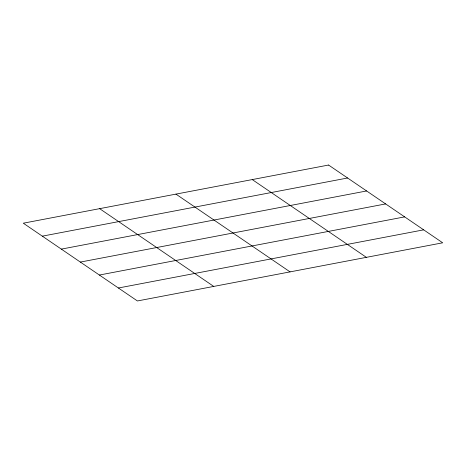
<?xml version="1.0" encoding="UTF-8"?>
<svg xmlns="http://www.w3.org/2000/svg" width="466" height="466" viewBox="0 0 466 466"><rect width="100%" height="100%" fill="white"/><g stroke="black" fill="none" stroke-linecap="round" stroke-linejoin="round"><path stroke-width="0.7" d="M42.319 236.157L347.601 178M61.343 249.118L366.62 190.961M80.362 262.078L385.638 203.922M99.38 275.039L404.657 216.882M118.399 288L423.681 229.843M252.257 179.579L366.381 257.343M175.938 194.118L290.062 271.882M99.619 208.657L213.743 286.421M328.577 165.04L23.3 223.197L137.423 300.96L442.7 242.803L328.577 165.04"/></g></svg>
